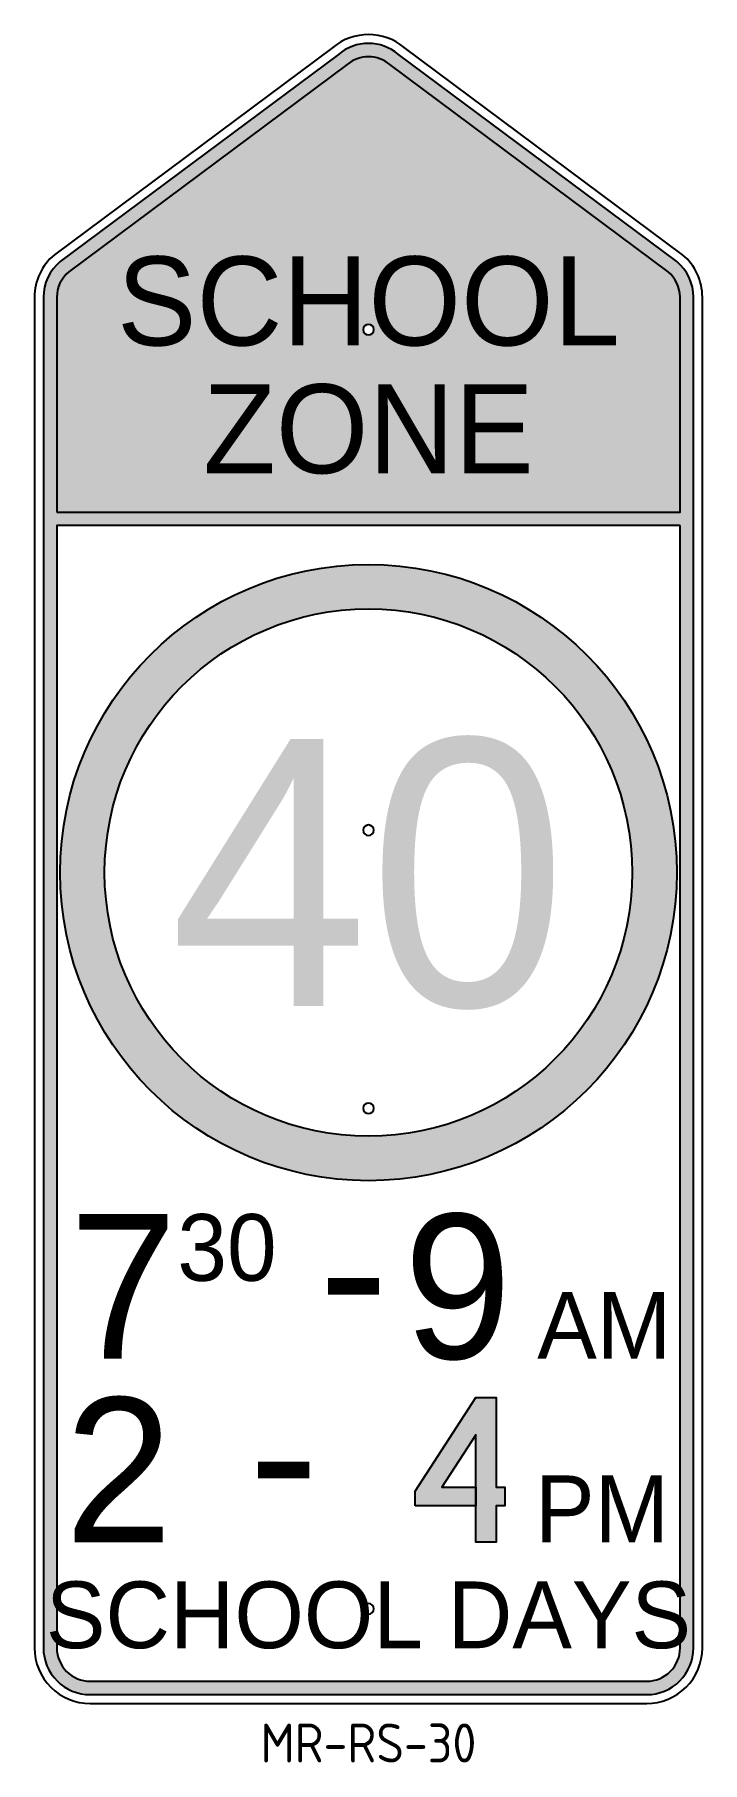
# Model space of a CAD drawing. Header units: millimetres. Extents: x 10 to 70, y -5 to 150.
import ezdxf
from ezdxf.enums import TextEntityAlignment as Align

# ---------------------------------------------------------------- set-up
doc = ezdxf.new("R2010")
doc.units = ezdxf.units.MM
doc.linetypes.add('CENTERX2', pattern=[101.6, 63.5, -12.7, 12.7, -12.7])
for name, color, linetype in [('DIM', 1, 'Continuous'), ('L18', 4, 'Continuous'), ('RED', 12, 'Continuous'), ('T18', 4, 'Continuous')]:
    doc.layers.add(name, color=color, linetype=linetype)
doc.layers.add('Fluorescent YELLOW-GREEN', color=7, linetype='Continuous', true_color=0xd6e342)
doc.layers.add('GSBWFILL', color=3, linetype='Continuous', lineweight=0)
doc.styles.add('FHWAC', font='')
doc.styles.add('FHWAD', font='')
doc.styles.add('T35', font='isocp2.shx', dxfattribs={"height": 3.5})
doc.styles.get('FHWAC').set_extended_font_data('FHWA Series C2000EX')
doc.styles.get('FHWAD').set_extended_font_data('FHWA Series D2000EX')

# ---------------------------------------------------------------- blocks, each defined once
blk = doc.blocks.new('4_FHWAD')
at = {"layer": 'L18', "linetype": 'Continuous'}
blk.add_hatch(color=256, dxfattribs=at).paths.add_polyline_path([(-7.28, 3.26), (-7.28, 4.6), (-1.82, 13), (0, 13), (0, 4.95), (0.78, 4.95), (0.78, 3.26), (0, 3.26), (0, 0), (-1.82, 0), (-1.82, 9.66), (-4.88, 4.95), (-1.82, 4.95), (-1.82, 3.26)])
at = {"layer": 'L18'}
blk.add_lwpolyline([(-7.28, 3.26), (-7.28, 4.6), (-1.82, 13), (0, 13), (0, 4.95), (0.78, 4.95), (0.78, 3.26), (0, 3.26), (0, 0), (-1.82, 0), (-1.82, 9.66), (-4.88, 4.95), (-1.82, 4.95), (-1.82, 3.26)], close=True, dxfattribs=at)

msp = doc.modelspace()

# ---------------------------------------------------------------- hatches: boundary and pattern name
at = {"layer": 'Fluorescent YELLOW-GREEN'}
h = msp.add_hatch(color=256, dxfattribs=at)
edge = h.paths.add_edge_path(flags=16)
edge.add_arc((39.6, 123.51), 0.475, 180, 360)
edge.add_arc((39.6, 123.51), 0.475, 0, 180)
edge = h.paths.add_edge_path()
edge.add_line((11.6, 107.1), (67.6, 107.1))
edge.add_line((67.6, 107.1), (67.6, 126.42))
edge.add_arc((64.6, 126.42), 3, 0, 50)
edge.add_line((66.53, 128.71), (41.53, 147.34))
edge.add_arc((39.6, 145.04), 3, 50, 130)
edge.add_line((37.68, 147.34), (12.68, 128.71))
edge.add_arc((14.6, 126.42), 3, 130, 180)
edge.add_line((11.6, 126.42), (11.6, 107.1))
at = {"layer": 'L18'}
h = msp.add_hatch(color=256, dxfattribs=at)
edge = h.paths.add_edge_path(flags=16)
edge.add_line((11.6, 107.1), (67.6, 107.1))
edge.add_line((67.6, 107.1), (67.6, 126.42))
edge.add_arc((64.6, 126.42), 3, 0, 50)
edge.add_line((66.53, 128.71), (41.53, 147.34))
edge.add_arc((39.6, 145.04), 3, 50, 130)
edge.add_line((37.68, 147.34), (12.68, 128.71))
edge.add_arc((14.6, 126.42), 3, 130, 180)
edge.add_line((11.6, 126.42), (11.6, 107.1))
edge = h.paths.add_edge_path()
edge.add_arc((64.6, 126.42), 4.2, 0, 50)
edge.add_line((67.3, 129.63), (42.3, 148.26))
edge.add_arc((39.6, 145.04), 4.2, 50, 130)
edge.add_line((36.9, 148.26), (11.9, 129.63))
edge.add_arc((14.6, 126.42), 4.2, 130, 180)
edge.add_line((10.4, 126.42), (10.4, 5))
edge.add_arc((14.6, 5), 4.2, 180, 270)
edge.add_line((14.6, 0.8), (64.6, 0.8))
edge.add_arc((64.6, 5), 4.2, 270, 360)
edge.add_line((68.8, 5), (68.8, 126.42))
edge = h.paths.add_edge_path(flags=16)
edge.add_line((67.6, 105.9), (11.6, 105.9))
edge.add_line((11.6, 105.9), (11.6, 5))
edge.add_arc((14.6, 5), 3, 180, 270)
edge.add_line((14.6, 2), (64.6, 2))
edge.add_arc((64.6, 5), 3, 270, 360)
edge.add_line((67.6, 5), (67.6, 105.9))
at = {"layer": 'RED'}
h = msp.add_hatch(color=256, dxfattribs=at)
edge = h.paths.add_edge_path()
edge.add_arc((39.6, 74.7), 27.7, 0, 360)
edge = h.paths.add_edge_path(flags=16)
edge.add_arc((39.6, 74.7), 23.7, 0, 360)

# ---------------------------------------------------------------- linework, layer by layer
at = {"layer": 'L18'}
for points in [[(69.6, 126.42, 0.221695), (67.82, 130.25), (42.82, 148.87, 0.36397), (36.39, 148.87), (11.39, 130.25, 0.221695), (9.6, 126.42), (9.6, 5, 0.414214), (14.6, 0), (64.6, 0, 0.414214), (69.6, 5)], [(68.8, 126.42, 0.221695), (67.3, 129.63), (42.3, 148.26, 0.36397), (36.9, 148.26), (11.9, 129.63, 0.221695), (10.4, 126.42), (10.4, 5, 0.414214), (14.6, 0.8), (64.6, 0.8, 0.414214), (68.8, 5)], [(11.6, 107.1), (67.6, 107.1), (67.6, 126.42, 0.221695), (66.53, 128.71), (41.53, 147.34, 0.36397), (37.68, 147.34), (12.68, 128.71, 0.221695), (11.6, 126.42)], [(39.13, 123.51, 1), (40.08, 123.51, 1)], [(67.6, 105.9), (11.6, 105.9), (11.6, 5, 0.414214), (14.6, 2), (64.6, 2, 0.414214), (67.6, 5)]]:
    msp.add_lwpolyline(points, format="xyb", close=True, dxfattribs=at)
at = {"layer": 'L18', "const_width": 1.5}
for points in [[(35.96, 37.5), (40.56, 37.5)], [(29.69, 21), (34.29, 21)]]:
    msp.add_lwpolyline(points, dxfattribs=at)
at = {"layer": 'RED'}
for radius in [27.7, 23.7]:
    msp.add_circle((39.6, 74.7), radius, dxfattribs=at)
at = {"layer": 'T18'}
for points in [[(39.13, 78.51, 1), (40.08, 78.51, 1)], [(39.13, 53.51, 1), (40.08, 53.51, 1)], [(39.13, 8.51, 1), (40.08, 8.51, 1)]]:
    msp.add_lwpolyline(points, format="xyb", close=True, dxfattribs=at)

# ---------------------------------------------------------------- block references
at = {"layer": 'GSBWFILL'}
msp.add_blockref('4_FHWAD', (51.07, 14.5), dxfattribs=at)

# ---------------------------------------------------------------- texts
at = {"layer": 'DIM', "color": 3, "insert": (39.6, -1.8), "char_height": 3.5, "width": 16.4248, "attachment_point": 2, "style": 'T35'}
msp.add_mtext('MR-RS-30', dxfattribs=at)
at = {"layer": 'L18', "linetype": 'CENTERX2', "style": 'FHWAD'}
for s, height, p in [('SCHOOL', 8, (39.6, 122.09)), ('ZONE', 8, (39.6, 110.6)), ('40', 24, (39.6, 62.7)), ('SCHOOL DAYS', 6, (39.6, 4.97))]:
    msp.add_text(s, height=height, dxfattribs=at).set_placement(p, align=Align.CENTER)
at = {"layer": 'L18', "linetype": 'CENTERX2'}
for s, height, style, p in [('7', 13, 'FHWAC', (12.73, 31)), ('30', 6, 'FHWAD', (22.43, 38)), ('2', 13, 'FHWAC', (12.32, 14.5))]:
    msp.add_text(s, height=height, dxfattribs=dict(at, style=style)).set_placement(p)
at = {"layer": 'L18', "style": 'FHWAC'}
msp.add_text('9', height=13, dxfattribs=at).set_placement((42.78, 31))
at = {"layer": 'L18', "style": 'FHWAD'}
msp.add_text('AM', height=6, dxfattribs=at).set_placement((66.8, 31), align=Align.RIGHT)
at = {"layer": 'L18', "linetype": 'CENTERX2', "style": 'FHWAD'}
msp.add_text('PM', height=6, dxfattribs=at).set_placement((66.6, 14.5), align=Align.RIGHT)

doc.saveas('drawing.dxf')
